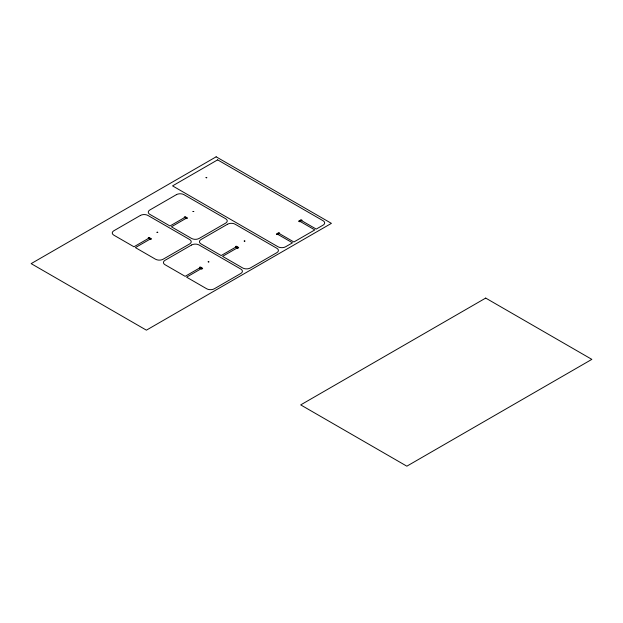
<?xml version="1.0" encoding="UTF-8"?>
<svg xmlns="http://www.w3.org/2000/svg" width="623" height="623" viewBox="0 0 623 623"><rect width="100%" height="100%" fill="white"/><g stroke="black" fill="none" stroke-linecap="round" stroke-linejoin="round"><path stroke-width="0.93" d="M157.004 232.293L157.86 232.332L157.012 232.254M193.021 211.501L193.878 211.516L193.021 211.485M206.042 177.672L206.898 177.711L206.049 177.641M208.183 261.839L209.04 261.878L208.191 261.808M244.2 241.046L245.057 241.085L244.208 241.015M216.158 156.817L31.15 263.63L146.397 330.167L331.405 223.361L216.158 156.817M217.629 159.862L172.555 185.888L278.022 246.778A5.358 3.092 0 0 0 285.607 246.778L292.475 242.814L277.313 234.061L278.738 233.236L293.9 241.989L314.81 229.918L299.64 221.165L301.065 220.34L316.235 229.1L323.103 225.129A5.358 3.092 0 0 0 323.103 220.752L217.629 159.862M140.37 215.457L113.83 230.775A5.358 3.092 0 0 0 113.83 235.159L133.968 246.786L149.138 238.025L150.564 238.85L135.393 247.604L155.532 259.23A5.358 3.092 0 0 0 163.117 259.23L189.657 243.912A5.358 3.092 0 0 0 189.657 239.536L147.955 215.457A5.358 3.092 0 0 0 140.37 215.457M176.387 194.664L149.847 209.982A5.358 3.092 0 0 0 149.847 214.367L169.986 225.993L185.148 217.232L186.573 218.058L171.411 226.811L191.549 238.438A5.358 3.092 0 0 0 199.134 238.438L225.666 223.12A5.358 3.092 0 0 0 225.666 218.743L183.972 194.664A5.358 3.092 0 0 0 176.387 194.664M191.549 245.003L165.009 260.328A5.358 3.092 0 0 0 165.009 264.705L185.148 276.332L200.318 267.579L201.743 268.396L186.573 277.157L206.711 288.784A5.358 3.092 0 0 0 214.296 288.784L240.836 273.458A5.358 3.092 0 0 0 240.836 269.081L199.134 245.003A5.358 3.092 0 0 0 191.549 245.003M227.566 224.21L201.027 239.536A5.358 3.092 0 0 0 201.027 243.912L221.165 255.539L236.327 246.786L237.752 247.604L222.59 256.365L242.729 267.991A5.358 3.092 0 0 0 250.314 267.991L276.853 252.665A5.358 3.092 0 0 0 276.853 248.289L235.151 224.21A5.358 3.092 0 0 0 227.566 224.21M485.699 298.082L300.699 404.895L406.842 466.183L591.85 359.37L485.699 298.082M199.843 267.976A0.857 0.498 0 0 0 201.128 267.547A0.857 0.498 0 0 0 199.843 267.119A0.857 0.498 0 0 0 199.843 267.976M201.354 268.856A0.857 0.498 0 0 0 202.646 268.427A0.857 0.498 0 0 0 201.354 267.999A0.857 0.498 0 0 0 201.354 268.856M148.663 238.43A0.857 0.498 0 0 0 149.948 238.002A0.857 0.498 0 0 0 148.663 237.573A0.857 0.498 0 0 0 148.663 238.43M150.174 239.302A0.857 0.498 0 0 0 151.467 238.874A0.857 0.498 0 0 0 150.174 238.445A0.857 0.498 0 0 0 150.174 239.302M235.86 247.183A0.857 0.498 0 0 0 237.145 246.755A0.857 0.498 0 0 0 235.86 246.326A0.857 0.498 0 0 0 235.86 247.183M237.371 248.063A0.857 0.498 0 0 0 238.656 247.635A0.857 0.498 0 0 0 237.371 247.206A0.857 0.498 0 0 0 237.371 248.063M184.673 217.637A0.857 0.498 0 0 0 185.966 217.209A0.857 0.498 0 0 0 184.673 216.781A0.857 0.498 0 0 0 184.673 217.637M186.191 218.509A0.857 0.498 0 0 0 187.476 218.081A0.857 0.498 0 0 0 186.191 217.653A0.857 0.498 0 0 0 186.191 218.509M276.838 234.513A0.857 0.498 0 0 0 278.123 234.084A0.857 0.498 0 0 0 276.838 233.656A0.857 0.498 0 0 0 276.838 234.513M278.356 233.641A0.857 0.498 0 0 0 279.641 233.204A0.857 0.498 0 0 0 278.356 232.776A0.857 0.498 0 0 0 278.356 233.641M300.629 220.729A0.857 0.498 0 0 0 301.968 220.355A0.857 0.498 0 0 0 300.738 219.872A0.857 0.498 0 0 0 300.629 220.729M299.165 221.624A0.857 0.498 0 0 0 300.457 221.188A0.857 0.498 0 0 0 299.165 220.76A0.857 0.498 0 0 0 299.165 221.624"/></g></svg>
